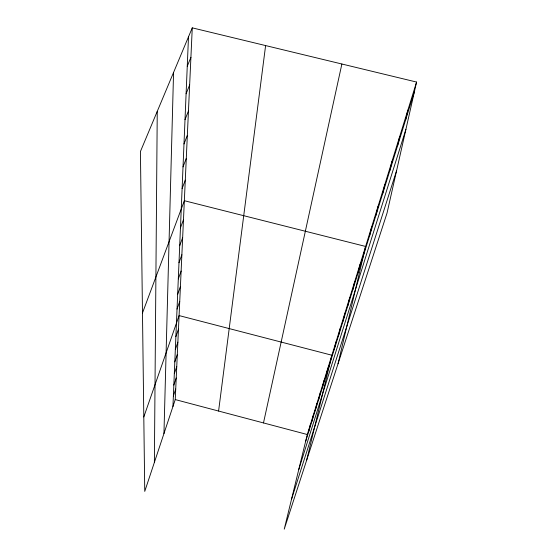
<?xml version="1.0" encoding="UTF-8"?>
<svg xmlns="http://www.w3.org/2000/svg" width="557" height="557" viewBox="0 0 557 557"><rect width="100%" height="100%" fill="white"/><g stroke="black" fill="none" stroke-linecap="round" stroke-linejoin="round"><path stroke-width="0.84" d="M154.38 462.401L157.248 111.372M163.953 433.555L173.561 72.459M172.935 406.506L188.496 36.846M192.262 27.85L140.427 151.504L144.75 491.385L175.239 399.578L192.262 27.85L416.573 82.06L387.011 213.15L284.237 529.15L307.304 434.523L416.573 82.06M218.588 411.045L265.612 45.577M263.489 422.93L341.88 64.006M405.726 119.567L407.863 110.154M397.58 145.767L399.71 136.472M382.75 193.446L384.852 184.395M389.935 170.345L392.051 161.168M375.989 215.204L378.064 206.278M338.015 363.791L365.615 246.452L184.346 200.708L142.481 312.978M369.604 235.729L371.665 226.929M352.762 289.884L354.76 281.445M358.026 272.958L360.045 264.401M343.001 321.285L344.957 313.083M347.763 305.974L349.74 297.654M306.622 460.312L331.888 355.227L179.082 315.582L143.803 416.963M334.13 349.796L336.045 341.824M338.461 335.878L340.397 327.788M315.171 410.774L316.975 403.338M318.646 399.606L320.47 392.065M322.266 387.957L324.111 380.313M326.047 375.801L327.913 368.045M308.641 431.779L310.402 424.538M311.843 421.489L313.626 414.15M305.563 441.666L414.429 91.578M298.768 469.537L405.921 129.308M291.52 499.26L396.619 170.567M173.38 396.006L175.727 388.988M173.84 385.089L176.228 377.973M174.32 373.719L176.75 366.513M174.814 361.876L177.3 354.579M175.337 349.524L177.871 342.13M175.88 336.637L178.463 329.145M177.035 309.1L179.737 301.407M177.655 294.368L180.412 286.57M178.31 278.925L181.129 271.029M178.985 262.73L181.874 254.737M179.702 245.728L182.654 237.623M180.454 227.848L183.483 219.639M182.111 188.551L185.293 180.134M183.023 166.905L186.289 158.383M183.984 143.978L187.34 135.351M185.008 119.651L188.461 110.927M186.101 93.785L189.652 84.963M187.256 66.241L190.912 57.329M175.239 399.578L307.304 434.523"/></g></svg>
